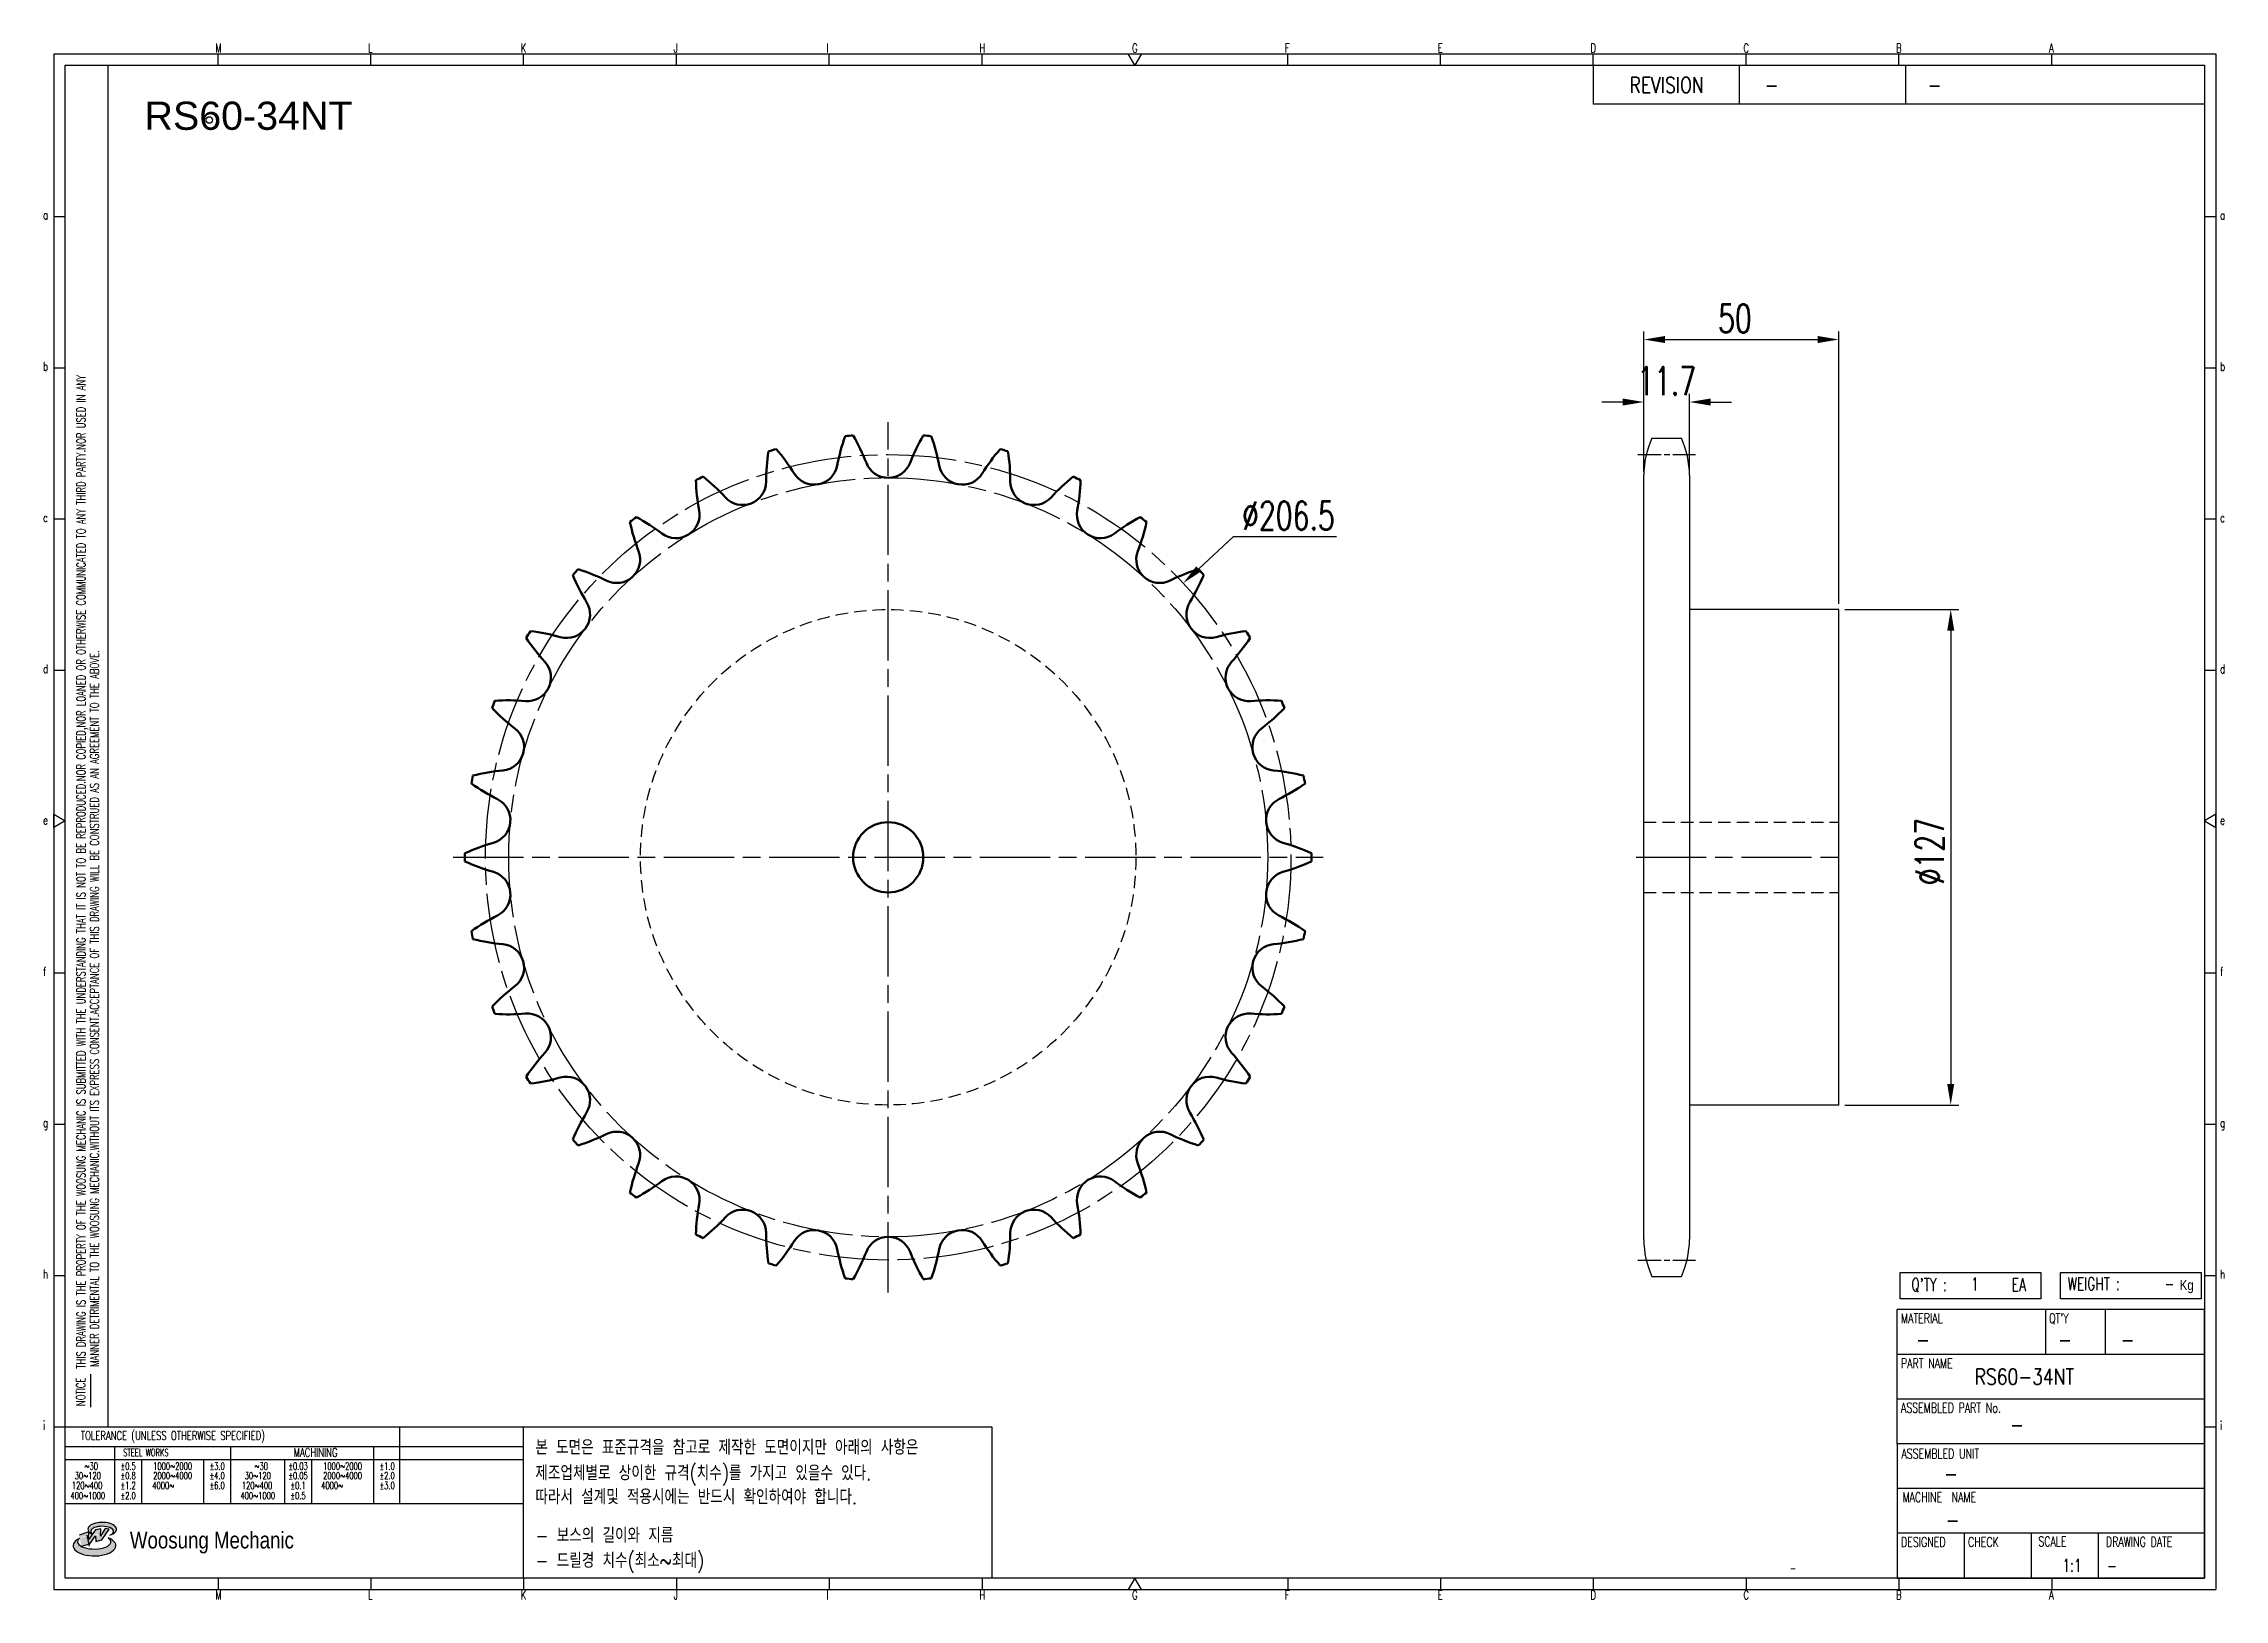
# Model space of a CAD drawing. Header units: millimetres. Extents: x 24104 to 24663, y 29 to 428.
import ezdxf
from ezdxf.enums import TextEntityAlignment as Align

# ---------------------------------------------------------------- set-up
doc = ezdxf.new("R2010")
doc.units = ezdxf.units.MM
for name, pattern in [('AM_ISO08W050', [18, 12, -1.5, 3, -1.5]), ('AM_ISO08W050x2', [9, 6, -0.75, 1.5, -0.75]), ('HIDDEN', [9.525, 6.35, -3.175])]:
    doc.linetypes.add(name, pattern=pattern)
doc.layers.add('AM_0N', color=7, linetype='Continuous', lineweight=50)
doc.layers.add('AM_7N', color=4, linetype='AM_ISO08W050', lineweight=25)
for name, color, linetype in [('HL', 2, 'HIDDEN'), ('S-DIM', 7, 'Continuous'), ('TITLE', 7, 'Continuous'), ('도면레이아웃', 7, 'Continuous')]:
    doc.layers.add(name, color=color, linetype=linetype)
doc.styles.add('HAN', font='ROMANS.shx', dxfattribs={"width": 0.7, "bigfont": 'whgtxt.shx'})
doc.styles.add('HKD_ST2', font='romans.shx', dxfattribs={"width": 0.7, "height": 4, "bigfont": '@extfont2.shx'})
doc.styles.add('HSG', font='SIMPLEX.shx', dxfattribs={"width": 0.7, "bigfont": 'HSG.shx'})
doc.styles.add('ROMANS', font='romans.shx', dxfattribs={"width": 0.7, "bigfont": 'whgtxt.shx'})
doc.styles.add('SLDTEXTSTYLE4', font='arial.ttf', dxfattribs={"width": 0.8})
doc.styles.get("Standard").update_dxf_attribs({"font": 'arial.ttf'})
doc.dimstyles.new('APP16', dxfattribs={"dimscale": 3, "dimtxt": 2.4, "dimasz": 1.8, "dimexe": 0.7, "dimexo": 0.5, "dimgap": 0.6, "dimtad": 1, "dimtoh": 1, "dimdec": 1, "dimrnd": 0.01, "dimzin": 9, "dimdsep": 46, "dimtxsty": 'HSG', "dimcen": 0, "dimclrd": 1, "dimclre": 1, "dimclrt": 256, "dimazin": 2, "dimtp": 1, "dimtm": 1, "dimtfac": 0.5, "dimtdec": 1, "dimtofl": 0, "dimtmove": 0, "dimatfit": 3, "dimfxl": 0, "dimtvp": 1, "dimtolj": 2, "dimlwd": -1, "dimlwe": -1, "dimarcsym": 0})

# ---------------------------------------------------------------- blocks, each defined once
blk = doc.blocks.new('SUYWSHJH')
at = {"layer": '도면레이아웃'}
h = blk.add_hatch(color=10, dxfattribs=at)
h.paths.add_polyline_path([(1.544, 35.177), (1.554, 34.966), (1.779, 35.034), (2.054, 35.422), (1.908, 35.446), (1.728, 35.167), (1.741, 35.439), (1.547, 35.405), (1.292, 35.041), (1.295, 35.33), (0.943, 35.208), (1.03, 34.8), (1.336, 34.885)])
edge = h.paths.add_edge_path()
edge.add_ellipse((1.795, 35.421), major_axis=(-0.53, 0), ratio=0.487785, start_angle=122.36065, end_angle=403.39574)
edge.add_line((1.411, 35.244), (1.419, 35.261))
edge.add_ellipse((1.798, 35.344), major_axis=(-0.423, 0), ratio=0.444396, start_angle=131.58977, end_angle=386.19408, ccw=False)
edge = h.paths.add_edge_path()
edge.add_ellipse((1.512, 34.815), major_axis=(-0.793, 0), ratio=0.480113, start_angle=314.67633, end_angle=590.85213)
edge.add_ellipse((1.501, 34.958), major_axis=(-0.62, 0), ratio=0.43311, start_angle=331.7024, end_angle=574.42495, ccw=False)
for p, q in [((0, 90.118), (80.15, 90.118)), ((0, 90.118), (0, 33.191)), ((6.089, 89.693), (6.089, 90.118)), ((11.753, 89.693), (11.753, 90.118)), ((17.418, 89.693), (17.418, 90.118)), ((23.082, 89.693), (23.082, 90.118)), ((28.746, 89.693), (28.746, 90.118)), ((34.411, 89.693), (34.411, 90.118)), ((45.739, 89.693), (45.739, 90.118)), ((51.404, 89.693), (51.404, 90.118)), ((57.068, 89.693), (57.068, 90.118)), ((62.732, 89.693), (62.732, 90.118)), ((68.397, 89.693), (68.397, 90.118)), ((74.061, 89.693), (74.061, 90.118)), ((80.15, 90.118), (80.15, 33.191)), ((0, 84.085), (0.425, 84.085)), ((79.725, 84.085), (80.15, 84.085)), ((0, 78.478), (0.425, 78.478)), ((79.725, 78.478), (80.15, 78.478)), ((0, 72.87), (0.425, 72.87)), ((79.725, 72.87), (80.15, 72.87)), ((0, 67.262), (0.425, 67.262)), ((79.725, 67.262), (80.15, 67.262)), ((0, 56.047), (0.425, 56.047)), ((79.725, 56.047), (80.15, 56.047)), ((0, 50.439), (0.425, 50.439)), ((79.725, 50.439), (80.15, 50.439)), ((0, 44.832), (0.425, 44.832)), ((79.725, 44.832), (80.15, 44.832)), ((1.377, 39.947), (1.377, 41.174)), ((0, 39.224), (0.425, 39.224)), ((79.725, 39.224), (80.15, 39.224)), ((0, 33.191), (80.15, 33.191)), ((6.089, 33.616), (6.089, 33.191)), ((11.753, 33.616), (11.753, 33.191)), ((17.418, 33.616), (17.418, 33.191)), ((23.082, 33.616), (23.082, 33.191)), ((28.746, 33.616), (28.746, 33.191)), ((34.411, 33.616), (34.411, 33.191)), ((45.739, 33.616), (45.739, 33.191)), ((51.404, 33.616), (51.404, 33.191)), ((57.068, 33.616), (57.068, 33.191)), ((62.732, 33.616), (62.732, 33.191)), ((68.397, 33.616), (68.397, 33.191)), ((74.061, 33.616), (74.061, 33.191))]:
    blk.add_line(p, q)
at = {"color": 2}
for p, q in [((2.017, 39.224), (2.017, 89.693)), ((0.425, 39.224), (17.418, 39.224)), ((12.816, 39.224), (12.816, 36.382)), ((17.418, 33.616), (17.418, 39.224)), ((0.425, 38.487), (17.418, 38.487)), ((0.425, 38.012), (17.418, 38.012)), ((2.257, 38.487), (2.257, 36.382)), ((3.257, 38.012), (3.257, 36.382)), ((5.557, 38.012), (5.557, 36.382)), ((6.557, 38.5), (6.557, 36.382)), ((8.557, 38.012), (8.557, 36.382)), ((9.557, 38.026), (9.557, 36.382)), ((11.857, 38.487), (11.857, 36.382)), ((0.425, 36.382), (17.418, 36.382))]:
    blk.add_line(p, q, dxfattribs=at)
at = {"color": 6, "ltscale": 0.5}
for p, q in [((57.068, 89.693), (57.068, 88.246)), ((62.47, 89.693), (62.47, 88.246)), ((68.635, 89.693), (68.635, 88.246)), ((79.725, 88.246), (57.068, 88.246)), ((68.336, 38.59), (68.336, 43.563)), ((79.725, 43.563), (68.336, 43.563)), ((73.827, 43.563), (73.827, 41.905)), ((76.037, 43.563), (76.037, 41.905)), ((79.725, 38.59), (79.725, 43.563)), ((79.725, 41.905), (68.336, 41.905)), ((79.725, 40.248), (68.336, 40.248)), ((68.336, 38.59), (68.336, 33.616)), ((79.725, 38.59), (68.336, 38.59)), ((79.725, 33.616), (79.725, 38.59)), ((79.725, 36.932), (68.336, 36.932)), ((79.725, 35.274), (68.336, 35.274)), ((70.822, 33.616), (70.822, 35.274)), ((73.309, 33.616), (73.309, 35.274)), ((75.796, 33.616), (75.796, 35.274)), ((68.336, 33.616), (79.725, 33.616))]:
    blk.add_line(p, q, dxfattribs=at)
for points in [[(40.075, 89.693), (39.83, 90.118), (40.32, 90.118)], [(0.425, 89.693), (79.725, 89.693), (79.725, 33.616), (0.425, 33.616)], [(0.425, 61.679), (0, 61.433), (0, 61.924)], [(79.725, 61.679), (80.15, 61.433), (80.15, 61.924)], [(40.075, 33.616), (39.83, 33.191), (40.32, 33.191)]]:
    blk.add_lwpolyline(points, close=True)
at = {"layer": 'TITLE', "color": 20}
for p, q in [((68.449, 43.961), (68.449, 44.936)), ((68.449, 44.936), (73.654, 44.936)), ((73.654, 44.936), (73.654, 43.961)), ((74.39, 43.961), (74.39, 44.936)), ((74.39, 44.936), (79.595, 44.936)), ((79.595, 44.936), (79.595, 43.961)), ((73.654, 43.961), (68.449, 43.961)), ((79.595, 43.961), (74.39, 43.961))]:
    blk.add_line(p, q, dxfattribs=at)
at = {"layer": '도면레이아웃'}
for p, q in [((1.295, 35.33), (0.943, 35.208)), ((1.03, 34.8), (1.336, 34.885)), ((1.224, 35.208), (1.311, 34.8)), ((1.224, 35.208), (1.224, 35.208)), ((1.547, 35.405), (1.292, 35.041)), ((1.292, 35.041), (1.295, 35.33)), ((1.336, 34.885), (1.544, 35.177)), ((1.419, 35.261), (1.411, 35.244)), ((1.544, 35.177), (1.554, 34.966)), ((1.741, 35.439), (1.547, 35.405)), ((1.554, 34.966), (1.779, 35.034)), ((1.908, 35.446), (1.728, 35.167)), ((1.728, 35.167), (1.741, 35.439)), ((1.779, 35.034), (2.054, 35.422)), ((2.054, 35.422), (1.908, 35.446))]:
    blk.add_line(p, q, dxfattribs=at)
for centre, major_axis, ratio, start_param, end_param in [((1.795, 35.421), (-0.53, 0), 0.487785, 2.135596, 7.040584), ((1.512, 34.815), (-0.793, 0), 0.480113, 5.492138, 10.312315), ((1.501, 34.958), (-0.62, 0), 0.43311, 5.789299, 10.025607), ((1.798, 35.344), (-0.423, 0), 0.444396, 2.296675, 6.740358)]:
    blk.add_ellipse(centre, major_axis=major_axis, ratio=ratio, start_param=start_param, end_param=end_param, dxfattribs=at)
at = {"color": 4, "style": 'HKD_ST2', "width": 0.7}
for s, p in [('M', (5.988, 90.164)), ('L', (11.652, 90.164)), ('K', (17.316, 90.164)), ('J', (22.981, 90.164)), ('I', (28.645, 90.164)), ('H', (34.309, 90.164)), ('G', (39.974, 90.164)), ('F', (45.638, 90.164)), ('E', (51.302, 90.164)), ('D', (56.967, 90.164)), ('C', (62.631, 90.164)), ('B', (68.295, 90.164)), ('A', (73.96, 90.164)), ('a', (-0.395, 83.976)), ('a', (80.305, 83.97)), ('b', (-0.395, 78.368)), ('b', (80.305, 78.362)), ('c', (-0.395, 72.76)), ('c', (80.305, 72.754)), ('d', (-0.395, 67.153)), ('d', (80.305, 67.147)), ('e', (-0.395, 61.545)), ('e', (80.305, 61.539)), ('f', (-0.395, 55.937)), ('f', (80.305, 55.931)), ('g', (-0.395, 50.33)), ('g', (80.305, 50.324)), ('h', (-0.395, 44.722)), ('h', (80.305, 44.716)), ('i', (-0.395, 39.114)), ('i', (80.305, 39.108)), ('M', (5.988, 32.824)), ('L', (11.652, 32.824)), ('K', (17.316, 32.824)), ('J', (22.981, 32.824)), ('I', (28.645, 32.824)), ('H', (34.309, 32.824)), ('G', (39.974, 32.824)), ('F', (45.638, 32.824)), ('E', (51.302, 32.824)), ('D', (56.967, 32.824)), ('C', (62.631, 32.824)), ('B', (68.295, 32.824)), ('A', (73.96, 32.824))]:
    blk.add_text(s, height=0.326, dxfattribs=at).set_placement(p)
for s, height, style, width, p in [('REVISION', 0.5806, 'HAN', 0.8, (58.415, 88.664)), ('-', 0.581, 'HAN', 0.8, (63.426, 88.664)), ('-', 0.581, 'HAN', 0.8, (69.468, 88.664)), ("Q'TY : ", 0.4746, 'HKD_ST2', 0.7, (68.857, 44.253)), ('1', 0.475, 'HKD_ST2', 0.7, (71.071, 44.275)), ('EA', 0.4746, 'HKD_ST2', 0.7, (72.578, 44.253)), ('WEIGHT : ', 0.4746, 'HKD_ST2', 0.7, (74.65, 44.286)), ('-', 0.581, 'HAN', 0.8, (69.029, 42.157)), ('-', 0.581, 'HAN', 0.8, (74.289, 42.157)), ('-', 0.581, 'HAN', 0.8, (76.623, 42.157)), ('-', 0.581, 'HAN', 0.8, (72.515, 39.013)), ('-', 0.581, 'HAN', 0.8, (70.067, 37.189)), ('-', 0.581, 'HAN', 0.8, (70.126, 35.48)), ('1:1', 0.4746, 'HKD_ST2', 0.7, (74.458, 33.848)), ('-', 0.475, 'HKD_ST2', 0.7, (76.112, 33.837))]:
    blk.add_text(s, height=height, dxfattribs=dict(style=style, width=width)).set_placement(p)
at = {"color": 6, "style": 'HKD_ST2', "width": 0.7}
for s, p in [(' THIS DRAWING IS THE PROPERTY OF THE WOOSUNG MECHANIC IS SUBMITTED WITH THE UNDERSTANDING THAT IT IS NOT TO BE REPRODUCED.NOR COPIED,NOR LOANED OR OTHERWISE COMMUNICATED TO ANY THIRD PARTY.NOR USED IN ANY', (1.173, 41.217)), ('MANNER DETRIMENTAL TO THE WOOSUNG MECHANIC.WITHOUT ITS EXPRESS CONSENT.ACCEPTANCE OF THIS DRAWING WILL BE CONSTRUED AS AN AGREEMENT TO THE ABOVE.', (1.672, 41.447))]:
    blk.add_text(s, height=0.326266, rotation=90, dxfattribs=at).set_placement(p)
at = {"style": 'HKD_ST2', "width": 0.7}
blk.add_text('-', height=0.475, dxfattribs=at).set_placement((78.613, 44.286), align=Align.RIGHT)
at = {"color": 4, "style": 'HKD_ST2', "width": 0.7}
for s, height, p in [('MATERIAL', 0.3651, (68.474, 43.425)), ("QT'Y", 0.3651, (73.965, 43.425)), ('PART NAME', 0.3651, (68.474, 41.756)), ('ASSEMBLED PART No.', 0.36511, (68.474, 40.109)), ('ASSEMBLED UNIT', 0.36511, (68.49, 38.408)), ('MACHINE  NAME', 0.36511, (68.532, 36.794)), ('DESIGNED', 0.3651, (68.474, 35.136)), ('CHECK', 0.3651, (70.961, 35.136)), ('SCALE', 0.3651, (73.566, 35.153)), ('DRAWING DATE', 0.36511, (76.071, 35.141))]:
    blk.add_text(s, height=height, dxfattribs=at).set_placement(p, align=Align.TOP_LEFT)
at = {"style": 'HKD_ST2', "width": 0.7}
blk.add_text('NOTICE', height=0.3263, rotation=90, dxfattribs=at).set_placement((1.163, 39.988))
for s, height, style, width, p in [('TOLERANCE (UNLESS OTHERWISE SPECIFIED)', 0.32627, 'HKD_ST2', 0.7, (4.417, 38.896)), ('-', 0.326, 'ROMANS', 0.65, (64.469, 33.975))]:
    blk.add_text(s, height=height, dxfattribs=dict(style=style, width=width)).set_placement(p, align=Align.MIDDLE_CENTER)
at = {"color": 4, "style": 'HKD_ST2', "width": 0.7}
for s, height, p in [('STEEL WORKS', 0.26101, (3.416, 38.268)), ('MACHINING', 0.3263, (9.707, 38.27)), ('%%P0.5', 0.261, (2.757, 37.762)), ('%%P0.8', 0.261, (2.757, 37.411)), ('%%P3.0', 0.261, (6.057, 37.762)), ('%%P4.0', 0.261, (6.057, 37.411)), ('%%P0.03', 0.261, (9.057, 37.762)), ('%%P0.05', 0.261, (9.057, 37.411)), ('%%P1.0', 0.261, (12.357, 37.762)), ('%%P2.0', 0.261, (12.357, 37.411)), ('%%P1.2', 0.261, (2.757, 37.045)), ('%%P2.0', 0.261, (2.757, 36.67)), ('%%P6.0', 0.261, (6.057, 37.045)), ('%%P0.1', 0.261, (9.057, 37.045)), ('%%P0.5', 0.261, (9.057, 36.67)), ('%%P3.0', 0.261, (12.357, 37.045))]:
    blk.add_text(s, height=height, dxfattribs=at).set_placement(p, align=Align.MIDDLE)
for s, height, p in [('30%%126120', 0.261, (1.263, 37.411)), ('%%12630', 0.261, (1.389, 37.762)), ('2000%%1264000', 0.26101, (4.407, 37.411)), ('1000%%1262000', 0.26101, (4.407, 37.762)), ('30%%126120', 0.261, (7.563, 37.411)), ('%%12630', 0.261, (7.689, 37.762)), ('2000%%1264000', 0.26101, (10.707, 37.411)), ('1000%%1262000', 0.26101, (10.707, 37.762)), ('400%%1261000', 0.26101, (1.263, 36.67)), ('120%%126400', 0.26101, (1.237, 37.045)), ('4000%%126', 0.261, (4.061, 37.045)), ('400%%1261000', 0.26101, (7.563, 36.67)), ('120%%126400', 0.26101, (7.537, 37.045)), ('4000%%126', 0.261, (10.321, 37.045))]:
    blk.add_text(s, height=height, dxfattribs=at).set_placement(p, align=Align.MIDDLE_CENTER)
at = {"color": 1, "style": 'SLDTEXTSTYLE4', "width": 0.8}
blk.add_text('Woosung Mechanic', height=0.61957, dxfattribs=at).set_placement((2.822, 34.711))
at = {"layer": 'TITLE', "width": 0.8}
blk.add_text('Kg', height=0.3789, dxfattribs=at).set_placement((78.807, 44.286))
blk = doc.blocks.new('*D2')
at = {"layer": 'Defpoints', "color": 0, "transparency": 16777216}
for p in [(24396.22, 289.59), (24244.98, 149.04)]:
    blk.add_point(p, dxfattribs=at)
at = {"layer": 'S-DIM', "color": 1, "transparency": 16777216}
for p, q in [((24409.03, 301.49), (24400.18, 293.26)), ((24435.55, 301.49), (24409.03, 301.49))]:
    blk.add_line(p, q, dxfattribs=at)
blk.add_solid([(24399.56, 293.92), (24400.79, 292.6), (24396.22, 289.59)], dxfattribs=at)
at = {"layer": 'S-DIM', "transparency": 16777216, "insert": (24423.19, 306.89), "char_height": 7.2, "attachment_point": 5, "style": 'HSG'}
blk.add_mtext('\\A2;∅206.5', dxfattribs=at)
blk = doc.blocks.new('*D3')
at = {"layer": 'Defpoints', "color": 0, "transparency": 16777216}
for p in [(24525.99, 336.02), (24514.29, 317.25), (24525.99, 317.25)]:
    blk.add_point(p, dxfattribs=at)
at = {"layer": 'S-DIM', "color": 1, "transparency": 16777216}
for p, q in [((24508.89, 336.02), (24503.49, 336.02)), ((24514.29, 318.75), (24514.29, 338.12)), ((24525.99, 318.75), (24525.99, 338.12)), ((24531.39, 336.02), (24536.79, 336.02))]:
    blk.add_line(p, q, dxfattribs=at)
for points in [[(24508.89, 336.92), (24508.89, 335.12), (24514.29, 336.02)], [(24531.39, 336.92), (24531.39, 335.12), (24525.99, 336.02)]]:
    blk.add_solid(points, dxfattribs=at)
at = {"layer": 'S-DIM', "transparency": 16777216, "insert": (24520.14, 341.42), "char_height": 7.2, "attachment_point": 5, "style": 'HSG'}
blk.add_mtext('\\A2;11.7', dxfattribs=at)
blk = doc.blocks.new('*D4')
at = {"layer": 'Defpoints', "color": 0, "transparency": 16777216}
for p in [(24564.29, 352.04), (24514.29, 316.59), (24564.29, 282.82)]:
    blk.add_point(p, dxfattribs=at)
at = {"layer": 'S-DIM', "color": 1, "transparency": 16777216}
for p, q in [((24514.29, 318.09), (24514.29, 354.14)), ((24564.29, 284.32), (24564.29, 354.14)), ((24519.69, 352.04), (24558.89, 352.04))]:
    blk.add_line(p, q, dxfattribs=at)
for points in [[(24519.69, 352.94), (24519.69, 351.14), (24514.29, 352.04)], [(24558.89, 352.94), (24558.89, 351.14), (24564.29, 352.04)]]:
    blk.add_solid(points, dxfattribs=at)
at = {"layer": 'S-DIM', "transparency": 16777216, "insert": (24537.63, 357.44), "char_height": 7.2, "attachment_point": 5, "style": 'HSG'}
blk.add_mtext('\\A2;50', dxfattribs=at)
blk = doc.blocks.new('*D5')
at = {"layer": 'Defpoints', "color": 0, "transparency": 16777216}
for p in [(24564.29, 282.82), (24564.29, 155.82), (24592.96, 155.82)]:
    blk.add_point(p, dxfattribs=at)
at = {"layer": 'S-DIM', "color": 1, "transparency": 16777216}
for p, q in [((24565.79, 282.82), (24595.06, 282.82)), ((24592.96, 277.42), (24592.96, 161.22)), ((24565.79, 155.82), (24595.06, 155.82))]:
    blk.add_line(p, q, dxfattribs=at)
for points in [[(24592.06, 277.42), (24593.86, 277.42), (24592.96, 282.82)], [(24592.06, 161.22), (24593.86, 161.22), (24592.96, 155.82)]]:
    blk.add_solid(points, dxfattribs=at)
at = {"layer": 'S-DIM', "transparency": 16777216, "insert": (24587.56, 220.8), "char_height": 7.2, "attachment_point": 5, "rotation": 90, "style": 'HSG'}
blk.add_mtext('\\A2;%%c127', dxfattribs=at)

msp = doc.modelspace()

# ---------------------------------------------------------------- linework, layer by layer
for p, q in [((24516.38, 326.75), (24523.91, 326.75)), ((24514.29, 121.38), (24514.29, 317.25)), ((24525.99, 317.25), (24525.99, 121.38)), ((24564.29, 282.82), (24525.99, 282.82)), ((24564.29, 155.82), (24564.29, 282.82)), ((24564.29, 155.82), (24525.99, 155.82)), ((24516.38, 111.88), (24523.91, 111.88))]:
    msp.add_line(p, q)
at = {"color": 4}
msp.add_lwpolyline([(24227.14, 73.37), (24347.19, 73.37), (24347.19, 34.59), (24227.14, 34.59)], close=True, dxfattribs=at)
msp.add_circle((24146.57, 408.31), 0.835)
for centre, start, end in [((24536.99, 317.25), 155.2599, 180), ((24503.29, 317.25), 0, 24.7401), ((24536.99, 121.38), 180, 204.7401), ((24503.29, 121.38), 335.2599, 0)]:
    msp.add_arc(centre, 22.7, start, end)
at = {"layer": 'AM_0N'}
msp.add_circle((24320.6, 219.32), 9, dxfattribs=at)
for centre, radius, start, end in [((24358.08, 310.14), 51.45, 160.5707, 169.2647), ((24320.6, 219.32), 108.51, 94.7481, 95.8402), ((24267.07, 301.71), 51.45, 21.3235, 30.0175), ((24374.13, 301.71), 51.45, 149.9825, 158.6765), ((24320.6, 219.32), 108.51, 84.1598, 85.2519), ((24283.12, 310.14), 51.45, 10.7353, 19.4293), ((24340.75, 315.48), 51.45, 171.159, 179.8529), ((24320.6, 219.32), 108.51, 105.3363, 106.4284), ((24252.84, 290.47), 51.45, 31.9118, 40.6057), ((24301.62, 320.85), 6.01, 211.9118, 349.2647), ((24320.6, 322.61), 6.01, 201.3235, 338.6765), ((24339.58, 320.85), 6.01, 190.7353, 328.0882), ((24388.36, 290.47), 51.45, 139.3943, 148.0882), ((24320.6, 219.32), 108.51, 73.5716, 74.6637), ((24300.45, 315.48), 51.45, 0.1471, 8.841), ((24320.6, 219.32), 108.51, 115.9245, 117.0166), ((24322.74, 317.55), 51.45, 181.7472, 190.4412), ((24240.92, 276.81), 51.45, 42.5, 51.194), ((24283.29, 315.63), 6.01, 222.5, 359.8529), ((24357.91, 315.63), 6.01, 180.1471, 317.5), ((24400.28, 276.81), 51.45, 128.806, 137.5), ((24320.6, 219.32), 108.51, 62.9834, 64.0755), ((24318.46, 317.55), 51.45, 349.5588, 358.2528), ((24266.22, 307.14), 6.01, 233.0882, 10.4412), ((24374.97, 307.14), 6.01, 169.5588, 306.9118), ((24320.6, 219.32), 108.51, 126.5128, 127.6049), ((24304.65, 316.27), 51.45, 192.3354, 201.0294), ((24231.71, 261.19), 51.45, 53.0882, 61.7822), ((24409.49, 261.19), 51.45, 118.2178, 126.9118), ((24336.55, 316.27), 51.45, 338.9706, 347.6646), ((24320.6, 219.32), 108.51, 52.3951, 53.4872), ((24251.01, 295.65), 6.01, 243.6765, 21.0294), ((24390.19, 295.65), 6.01, 158.9706, 296.3235), ((24320.6, 219.32), 108.51, 137.101, 138.1931), ((24287.11, 311.69), 51.45, 202.9237, 211.6176), ((24225.53, 244.14), 51.45, 63.6765, 72.3704), ((24415.67, 244.14), 51.45, 107.6296, 116.3235), ((24354.09, 311.69), 51.45, 328.3824, 337.0763), ((24320.6, 219.32), 108.51, 41.8069, 42.899), ((24238.17, 281.56), 6.01, 254.2647, 31.6176), ((24403.03, 281.56), 6.01, 148.3824, 285.7353), ((24320.6, 219.32), 108.51, 147.6893, 148.7813), ((24270.7, 303.96), 51.45, 213.5119, 222.2059), ((24222.59, 226.25), 51.45, 74.2647, 82.9587), ((24418.61, 226.25), 51.45, 97.0413, 105.7353), ((24370.49, 303.96), 51.45, 317.7941, 326.4881), ((24320.6, 219.32), 108.51, 31.2187, 32.3107), ((24228.14, 265.36), 6.01, 264.8529, 42.2059), ((24413.06, 265.36), 6.01, 137.7941, 275.1471), ((24320.6, 219.32), 108.51, 158.2775, 159.3696), ((24256, 293.35), 51.45, 224.1001, 232.7941), ((24222.98, 208.12), 51.45, 84.8529, 93.5469), ((24418.22, 208.12), 51.45, 86.4531, 95.1471), ((24385.2, 293.35), 51.45, 307.2059, 315.8999), ((24320.6, 219.32), 108.51, 20.6304, 21.7225), ((24221.25, 247.58), 6.01, 275.4412, 52.7941), ((24419.95, 247.58), 6.01, 127.2059, 264.5588), ((24226.7, 190.38), 51.45, 95.4412, 104.1351), ((24414.5, 190.38), 51.45, 75.8649, 84.5588), ((24320.6, 219.32), 108.51, 168.8657, 169.9578), ((24243.49, 280.22), 51.45, 234.6884, 243.3824), ((24397.7, 280.22), 51.45, 296.6176, 305.3116), ((24320.6, 219.32), 108.51, 10.0422, 11.1343), ((24217.75, 228.85), 6.01, 286.0294, 63.3824), ((24423.45, 228.85), 6.01, 116.6176, 253.9706), ((24320.6, 219.32), 108.51, 179.454, 180.546), ((24233.62, 173.61), 51.45, 106.0294, 114.7234), ((24233.62, 265.02), 51.45, 245.2766, 253.9706), ((24407.58, 173.61), 51.45, 65.2766, 73.9706), ((24407.58, 265.02), 51.45, 286.0294, 294.7234), ((24320.6, 219.32), 108.51, 359.454, 0.546), ((24217.75, 209.78), 6.01, 296.6176, 73.9706), ((24423.45, 209.78), 6.01, 106.0294, 243.3824), ((24243.49, 158.41), 51.45, 116.6176, 125.3116), ((24397.7, 158.41), 51.45, 54.6884, 63.3824), ((24320.6, 219.32), 108.51, 190.0422, 191.1343), ((24226.7, 248.26), 51.45, 255.8649, 264.5588), ((24221.25, 191.05), 6.01, 307.2059, 84.5588), ((24419.95, 191.05), 6.01, 95.4412, 232.7941), ((24414.5, 248.26), 51.45, 275.4412, 284.1351), ((24320.6, 219.32), 108.51, 348.8657, 349.9578), ((24256, 145.28), 51.45, 127.2059, 135.8999), ((24385.2, 145.28), 51.45, 44.1001, 52.7941), ((24320.6, 219.32), 108.51, 200.6304, 201.7225), ((24222.98, 230.51), 51.45, 266.4531, 275.1471), ((24228.14, 173.27), 6.01, 317.7941, 95.1471), ((24413.06, 173.27), 6.01, 84.8529, 222.2059), ((24418.22, 230.51), 51.45, 264.8529, 273.5469), ((24320.6, 219.32), 108.51, 338.2775, 339.3696), ((24270.7, 134.67), 51.45, 137.7941, 146.4881), ((24370.49, 134.67), 51.45, 33.5119, 42.2059), ((24320.6, 219.32), 108.51, 211.2187, 212.3107), ((24222.59, 212.38), 51.45, 277.0413, 285.7353), ((24238.17, 157.07), 6.01, 328.3824, 105.7353), ((24403.03, 157.07), 6.01, 74.2647, 211.6176), ((24418.61, 212.38), 51.45, 254.2647, 262.9587), ((24320.6, 219.32), 108.51, 327.6893, 328.7813), ((24287.11, 126.94), 51.45, 148.3824, 157.0763), ((24354.09, 126.94), 51.45, 22.9237, 31.6176), ((24320.6, 219.32), 108.51, 221.8069, 222.899), ((24225.53, 194.49), 51.45, 287.6296, 296.3235), ((24251.01, 142.98), 6.01, 338.9706, 116.3235), ((24390.19, 142.98), 6.01, 63.6765, 201.0294), ((24415.67, 194.49), 51.45, 243.6765, 252.3704), ((24320.6, 219.32), 108.51, 317.101, 318.1931), ((24304.65, 122.36), 51.45, 158.9706, 167.6646), ((24336.55, 122.36), 51.45, 12.3354, 21.0294), ((24231.71, 177.44), 51.45, 298.2178, 306.9118), ((24266.22, 131.5), 6.01, 349.5588, 126.9118), ((24374.97, 131.5), 6.01, 53.0882, 190.4412), ((24409.49, 177.44), 51.45, 233.0882, 241.7822), ((24320.6, 219.32), 108.51, 232.3951, 233.4872), ((24322.74, 121.08), 51.45, 169.5588, 178.2528), ((24283.29, 123), 6.01, 0.1471, 137.5), ((24357.91, 123), 6.01, 42.5, 179.8529), ((24318.46, 121.08), 51.45, 1.7472, 10.4412), ((24320.6, 219.32), 108.51, 306.5128, 307.6049), ((24240.92, 161.82), 51.45, 308.806, 317.5), ((24340.75, 123.15), 51.45, 180.1471, 188.841), ((24301.62, 117.78), 6.01, 10.7353, 148.0882), ((24339.58, 117.78), 6.01, 31.9118, 169.2647), ((24300.45, 123.15), 51.45, 351.159, 359.8529), ((24400.28, 161.82), 51.45, 222.5, 231.194), ((24320.6, 219.32), 108.51, 242.9834, 244.0755), ((24252.84, 148.16), 51.45, 319.3943, 328.0882), ((24358.08, 128.49), 51.45, 190.7353, 199.4293), ((24267.07, 136.92), 51.45, 329.9825, 338.6765), ((24320.6, 116.02), 6.01, 21.3235, 158.6765), ((24374.13, 136.92), 51.45, 201.3235, 210.0175), ((24283.12, 128.49), 51.45, 340.5707, 349.2647), ((24388.36, 148.16), 51.45, 211.9118, 220.6057), ((24320.6, 219.32), 108.51, 295.9245, 297.0166), ((24320.6, 219.32), 108.51, 253.5716, 254.6637), ((24320.6, 219.32), 108.51, 285.3363, 286.4284), ((24320.6, 219.32), 108.51, 264.1598, 265.2519), ((24320.6, 219.32), 108.51, 274.7481, 275.8402)]:
    msp.add_arc(centre, radius, start, end, dxfattribs=at)
at = {"layer": 'AM_7N', "linetype": 'AM_ISO08W050x2', "ltscale": 3}
for p, q in [((24320.6, 107.81), (24320.6, 330.82)), ((24209.09, 219.32), (24432.1, 219.32)), ((24512.29, 219.32), (24566.29, 219.32))]:
    msp.add_line(p, q, dxfattribs=at)
at = {"layer": 'AM_7N', "linetype": 'AM_ISO08W050x2'}
for p, q in [((24512.73, 322.55), (24527.56, 322.55)), ((24512.73, 116.08), (24527.56, 116.08))]:
    msp.add_line(p, q, dxfattribs=at)
at = {"layer": 'AM_7N', "linetype": 'AM_ISO08W050x2', "ltscale": 3}
for radius in [103.23, 97.28]:
    msp.add_circle((24320.6, 219.32), radius, dxfattribs=at)
at = {"layer": 'HL', "ltscale": 0.5}
for p, q in [((24514.29, 228.32), (24564.29, 228.32)), ((24514.29, 210.32), (24564.29, 210.32))]:
    msp.add_line(p, q, dxfattribs=at)
msp.add_circle((24320.6, 219.32), 63.5, dxfattribs=at)

# ---------------------------------------------------------------- block references
at = {"xscale": 6.915174302170472, "yscale": 6.915174302170472, "zscale": 6.915174302170472}
msp.add_blockref('SUYWSHJH', (24106.7, -197.87), dxfattribs=at)

# ---------------------------------------------------------------- texts
at = {"color": 2}
msp.add_text('RS60-34NT', height=7.225, dxfattribs=at).set_placement((24129.98, 405.79))
at = {"style": 'HAN', "width": 0.8}
msp.add_text('RS60-34NT', height=4.015, dxfattribs=at).set_placement((24599.11, 84.17))
at = {"color": 4, "style": 'HAN', "width": 0.8}
for s, p in [('본 도면은 표준규격을 참고로 제작한 도면이지만 아래의 사항은', (24230.15, 66.19)), ('제조업체별로 상이한 규격(치수)를 가지고 있을수 있다.', (24230.15, 59.61)), ('따라서 설계및 적용시에는 반드시 확인하여야 합니다.', (24230.15, 53.5)), ('- 보스의 길이와 지름', (24230.15, 43.64)), ('- 드릴경 치수(최소~최대)', (24230.15, 37.17))]:
    msp.add_text(s, height=3.7989, dxfattribs=at).set_placement(p)

# ---------------------------------------------------------------- dimensions: what is measured, and where the dimension line sits
at = {"layer": 'S-DIM', "color": 1}
for base, p1, p2, picture, middle in [((24564.29, 352.04), (24514.29, 316.59), (24564.29, 282.82), '*D4', (24537.63, 352.04)), ((24525.99, 336.02), (24514.29, 317.25), (24525.99, 317.25), '*D3', (24520.14, 336.02))]:
    dim = msp.add_linear_dim(base=base, p1=p1, p2=p2, dimstyle='APP16', dxfattribs=at)
    dim.commit()
    dim.dimension.update_dxf_attribs({"geometry": picture, "text_midpoint": middle, "dimtype": 128})
dim = msp.add_diameter_dim_2p(p1=(24244.98, 149.04), p2=(24396.22, 289.59), dimstyle='APP16', dxfattribs=at)
dim.commit()
dim.dimension.update_dxf_attribs({"geometry": '*D2', "text_midpoint": (24423.19, 301.49), "dimtype": 131})
dim = msp.add_linear_dim(base=(24592.96, 155.82), p1=(24564.29, 282.82), p2=(24564.29, 155.82), angle=90, text='%%c<>', dimstyle='APP16', dxfattribs=at)
dim.commit()
dim.dimension.update_dxf_attribs({"geometry": '*D5', "text_midpoint": (24592.96, 220.8), "dimtype": 128})

doc.saveas('drawing.dxf')
